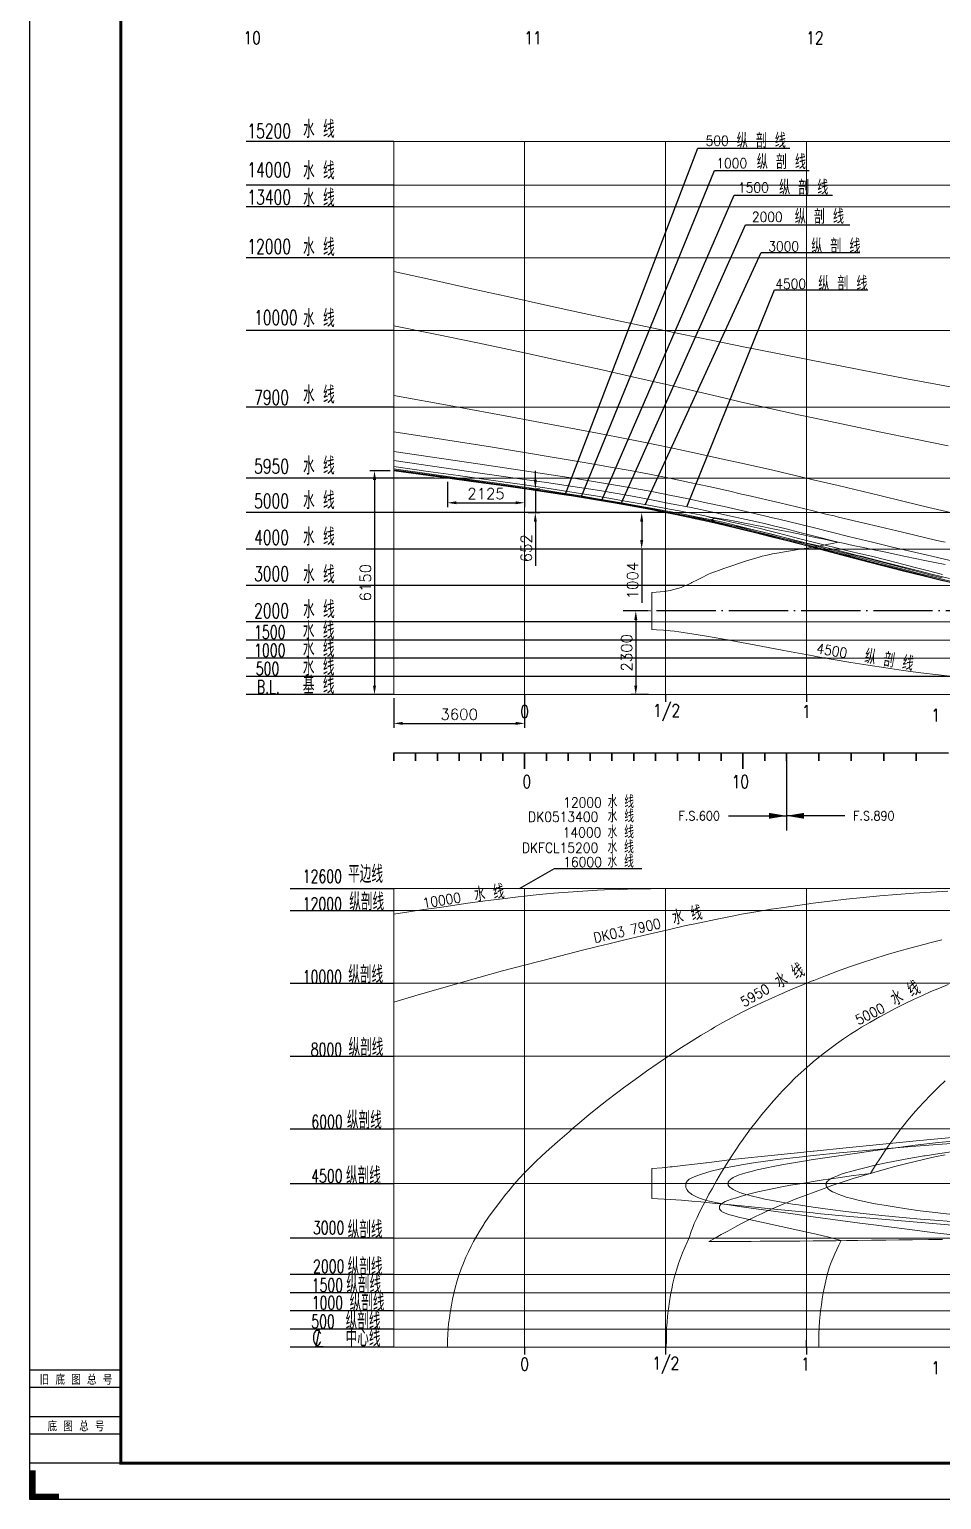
# Model space of a CAD drawing. Header units: millimetres. Extents: x 20870 to 139786, y -130946 to -46846.
# Drawn here: x 20870 to 45947, y -130946 to -90557 of the extents above; entities that cross this region are included whole.
import ezdxf
from ezdxf.enums import TextEntityAlignment as Align

# ---------------------------------------------------------------- set-up
doc = ezdxf.new("R2010")
doc.units = ezdxf.units.MM
doc.header["$LTSCALE"] = 81.4636
doc.linetypes.add('ACAD_ISO02W100', pattern=[15, 12, -3])
doc.linetypes.add('CENTER110', pattern=[12.2, 10, -1, 0.2, -1])
for name, color, linetype in [('000BASIC', 8, 'Continuous'), ('11', 7, 'Continuous'), ('11TEXTE', 7, 'Continuous'), ('13DIMENSION', 255, 'Continuous'), ('A7', 9, 'Continuous'), ('INI', 4, 'Continuous'), ('TEXTC', 120, 'Continuous'), ('TEXTE', 4, 'Continuous')]:
    doc.layers.add(name, color=color, linetype=linetype)
doc.styles.add('HZDX', font='romans', dxfattribs={"height": 6, "bigfont": 'HZDX'})
doc.styles.add('ROMANS', font='romans.shx', dxfattribs={"width": 0.8, "bigfont": 'hzdx.shx'})
doc.styles.add('ROMANT', font='romans.shx', dxfattribs={"width": 0.8, "height": 4, "bigfont": 'hzdx.shx'})
doc.styles.get("Standard").update_dxf_attribs({"font": 'romand.shx', "bigfont": 'hzdx.shx'})
doc.dimstyles.new('ISO-25', dxfattribs={"dimtxt": 300, "dimasz": 250, "dimexe": 125, "dimexo": 100, "dimgap": 100, "dimtad": 1, "dimdec": 0, "dimtxsty": 'Standard', "dimcen": 2.5, "dimadec": 0, "dimazin": 0, "dimtfac": 1, "dimtdec": 0, "dimtmove": 0, "dimatfit": 3, "dimfxl": 1, "dimarcsym": 0})

# ---------------------------------------------------------------- blocks, each defined once
blk = doc.blocks.new('*D2')
at = {"color": 0, "linetype": 'Continuous', "lineweight": -2, "ltscale": 81.4636, "transparency": 16777216}
for p, q in [((30785, -102682), (30232, -102682)), ((30357, -102932), (30357, -108582)), ((30785, -108832), (30232, -108832))]:
    blk.add_line(p, q, dxfattribs=at)
at = {"color": 0, "linetype": 'Continuous', "ltscale": 81.4636, "transparency": 16777216}
for points in [[(30316, -102932), (30399, -102932), (30357, -102682)], [(30316, -108582), (30399, -108582), (30357, -108832)]]:
    blk.add_solid(points, dxfattribs=at)
at = {"layer": 'DEFPOINTS', "color": 0, "linetype": 'Continuous', "ltscale": 81.4636, "transparency": 16777216}
for p in [(30885, -102682), (30357, -108832), (30885, -108832)]:
    blk.add_point(p, dxfattribs=at)
at = {"color": 0, "linetype": 'Continuous', "ltscale": 81.4636, "transparency": 16777216, "insert": (30107, -105757), "char_height": 300, "attachment_point": 5, "rotation": 90}
blk.add_mtext('6150', dxfattribs=at)
blk = doc.blocks.new('*D3')
at = {"color": 0, "linetype": 'Continuous', "lineweight": -2, "ltscale": 81.4636, "transparency": 16777216}
for p, q in [((32360, -102982), (32360, -103686)), ((34485, -102982), (34485, -103686)), ((32610, -103561), (34235, -103561))]:
    blk.add_line(p, q, dxfattribs=at)
at = {"color": 0, "linetype": 'Continuous', "ltscale": 81.4636, "transparency": 16777216}
for points in [[(32610, -103519), (32610, -103602), (32360, -103561)], [(34235, -103519), (34235, -103602), (34485, -103561)]]:
    blk.add_solid(points, dxfattribs=at)
at = {"layer": 'DEFPOINTS', "color": 0, "linetype": 'Continuous', "ltscale": 81.4636, "transparency": 16777216}
for p in [(32360, -102882), (34485, -102882), (34485, -103561)]:
    blk.add_point(p, dxfattribs=at)
at = {"color": 0, "linetype": 'Continuous', "ltscale": 81.4636, "transparency": 16777216, "insert": (33422, -103311), "char_height": 300, "attachment_point": 5}
blk.add_mtext('2125', dxfattribs=at)
blk = doc.blocks.new('*D4')
at = {"color": 0, "linetype": 'Continuous', "lineweight": -2, "ltscale": 81.4636, "transparency": 16777216}
for p, q in [((34779, -102930), (34779, -102680)), ((34585, -103180), (34904, -103180)), ((34779, -103180), (34779, -103832)), ((34585, -103832), (34904, -103832)), ((34779, -104082), (34779, -105289))]:
    blk.add_line(p, q, dxfattribs=at)
at = {"color": 0, "linetype": 'Continuous', "ltscale": 81.4636, "transparency": 16777216}
for points in [[(34737, -102930), (34820, -102930), (34779, -103180)], [(34737, -104082), (34820, -104082), (34779, -103832)]]:
    blk.add_solid(points, dxfattribs=at)
at = {"layer": 'DEFPOINTS', "color": 0, "linetype": 'Continuous', "ltscale": 81.4636, "transparency": 16777216}
for p in [(34485, -103180), (34485, -103832), (34779, -103832)]:
    blk.add_point(p, dxfattribs=at)
at = {"color": 0, "linetype": 'Continuous', "ltscale": 81.4636, "transparency": 16777216, "insert": (34529, -104811), "char_height": 300, "attachment_point": 5, "rotation": 90}
blk.add_mtext('652', dxfattribs=at)
blk = doc.blocks.new('*D5')
at = {"color": 0, "linetype": 'Continuous', "lineweight": -2, "ltscale": 81.4636, "transparency": 16777216}
for p, q in [((38260, -103829), (37577, -103829)), ((37702, -104079), (37702, -104582)), ((38260, -104832), (37577, -104832)), ((37702, -104832), (37702, -106311))]:
    blk.add_line(p, q, dxfattribs=at)
at = {"color": 0, "linetype": 'Continuous', "ltscale": 81.4636, "transparency": 16777216}
for points in [[(37660, -104079), (37744, -104079), (37702, -103829)], [(37660, -104582), (37744, -104582), (37702, -104832)]]:
    blk.add_solid(points, dxfattribs=at)
at = {"layer": 'DEFPOINTS', "color": 0, "linetype": 'Continuous', "ltscale": 81.4636, "transparency": 16777216}
for p in [(38360, -103829), (37702, -104832), (38360, -104832)]:
    blk.add_point(p, dxfattribs=at)
at = {"color": 0, "linetype": 'Continuous', "ltscale": 81.4636, "transparency": 16777216, "insert": (37452, -105697), "char_height": 300, "attachment_point": 5, "rotation": 90}
blk.add_mtext('1004', dxfattribs=at)
blk = doc.blocks.new('*D6')
at = {"color": 0, "linetype": 'Continuous', "lineweight": -2, "ltscale": 81.4636, "transparency": 16777216}
for p, q in [((37885, -106532), (37415, -106532)), ((37540, -106782), (37540, -108582)), ((37885, -108832), (37415, -108832))]:
    blk.add_line(p, q, dxfattribs=at)
at = {"color": 0, "linetype": 'Continuous', "ltscale": 81.4636, "transparency": 16777216}
for points in [[(37498, -106782), (37582, -106782), (37540, -106532)], [(37498, -108582), (37582, -108582), (37540, -108832)]]:
    blk.add_solid(points, dxfattribs=at)
at = {"layer": 'DEFPOINTS', "color": 0, "linetype": 'Continuous', "ltscale": 81.4636, "transparency": 16777216}
for p in [(37985, -106532), (37540, -108832), (37985, -108832)]:
    blk.add_point(p, dxfattribs=at)
at = {"color": 0, "linetype": 'Continuous', "ltscale": 81.4636, "transparency": 16777216, "insert": (37290, -107682), "char_height": 300, "attachment_point": 5, "rotation": 90}
blk.add_mtext('2300', dxfattribs=at)
blk = doc.blocks.new('*D7')
at = {"color": 0, "linetype": 'Continuous', "lineweight": -2, "ltscale": 81.4636, "transparency": 16777216}
for p, q in [((30885, -108932), (30885, -109747)), ((34485, -108932), (34485, -109747)), ((31135, -109622), (34235, -109622))]:
    blk.add_line(p, q, dxfattribs=at)
at = {"color": 0, "linetype": 'Continuous', "ltscale": 81.4636, "transparency": 16777216}
for points in [[(31135, -109581), (31135, -109664), (30885, -109622)], [(34235, -109581), (34235, -109664), (34485, -109622)]]:
    blk.add_solid(points, dxfattribs=at)
at = {"layer": 'DEFPOINTS', "color": 0, "linetype": 'Continuous', "ltscale": 81.4636, "transparency": 16777216}
for p in [(30885, -108832), (34485, -108832), (34485, -109622)]:
    blk.add_point(p, dxfattribs=at)
at = {"color": 0, "linetype": 'Continuous', "ltscale": 81.4636, "transparency": 16777216, "insert": (32685, -109372), "char_height": 300, "attachment_point": 5}
blk.add_mtext('3600', dxfattribs=at)

msp = doc.modelspace()

# ---------------------------------------------------------------- linework, layer by layer
at = {"linetype": 'CENTER110', "ltscale": 2}
msp.add_line((61602.45, -106532.34), (37195.44, -106532.34), dxfattribs=at)
for p, q in [((23385.94, -127866.22), (20885.94, -127866.22)), ((23385.94, -129146.22), (20885.94, -129146.22)), ((23385.94, -129946.22), (20885.94, -129946.22))]:
    msp.add_line(p, q)
at = {"linetype": 'Continuous', "ltscale": 81.4636}
for points in [[(35598.75, -103343.8), (39246.53, -93823.77), (41778.98, -93823.77)], [(36034.64, -103404.77), (39699.47, -94433.32), (42304.62, -94433.32)], [(36602.4, -103487.9), (40242.26, -95111.49), (42946.23, -95111.49)], [(37147.7, -103562.52), (40552.74, -95924.25), (43426.92, -95924.25)], [(37801.76, -103614.7), (40984.43, -96687.64), (43694.42, -96687.64)], [(38942.47, -103672.35), (41354.36, -97711.41), (43914.94, -97711.41)], [(34344.2, -114162.51), (35308.05, -113604.74), (37704.69, -113604.74)]]:
    msp.add_lwpolyline(points, dxfattribs=at)
for points, const_width in [([(23385.94, -127386.22), (20885.94, -127386.22)], 32), ([(23385.94, -128666.22), (20885.94, -128666.22)], 32), ([(20965.94, -130146.22), (20965.94, -130866.22), (21685.94, -130866.22)], 160)]:
    msp.add_lwpolyline(points, dxfattribs=dict(const_width=const_width))
at = {"layer": '000BASIC'}
msp.add_lwpolyline([(139785.94, -46846.22), (139785.94, -130946.22), (20885.94, -130946.22), (20885.94, -46846.22), (139785.94, -46846.22)], dxfattribs=at)
at = {"layer": '000BASIC', "const_width": 80}
msp.add_lwpolyline([(138785.94, -47846.22), (138785.94, -129946.22), (23385.94, -129946.22), (23385.94, -47846.22)], close=True, dxfattribs=at)
at = {"layer": '11', "color": 3, "linetype": 'Continuous', "lineweight": 20}
for p, q in [((30884.78, -93632.34), (111984.78, -93632.34)), ((30884.78, -108832.34), (30884.78, -93632.34)), ((30884.78, -108832.34), (30884.78, -93632.34)), ((34484.78, -108832.34), (34484.78, -93632.34)), ((38359.78, -108832.75), (38359.78, -93632.34)), ((42234.78, -108832.75), (42234.78, -93632.34)), ((30884.78, -94832.34), (111984.78, -94832.34)), ((30884.78, -95432.34), (111984.78, -95432.34)), ((30884.78, -96832.34), (111984.78, -96832.34)), ((30884.78, -98832.34), (111984.78, -98832.34)), ((30884.78, -100932.34), (111984.78, -100932.34)), ((31995.75, -102882.34), (111984.78, -102882.34)), ((38379.83, -103832.34), (111984.78, -103832.34)), ((42570.99, -104832.34), (111984.78, -104832.34)), ((38887.67, -105832.34), (111984.78, -105832.34)), ((37984.78, -106832.34), (111984.78, -106832.34)), ((40075.6, -107332.34), (111984.78, -107332.34)), ((42771.68, -107832.34), (111984.78, -107832.34)), ((30884.78, -108832.34), (111984.78, -108832.34)), ((34484.78, -126762.51), (34484.78, -114162.51)), ((38359.78, -126762.51), (38359.78, -114162.51)), ((42234.78, -126762.51), (42234.78, -114162.51)), ((30884.78, -114762.51), (111984.78, -114762.51)), ((30884.78, -116762.51), (111984.78, -116762.51)), ((30884.78, -118762.51), (111984.78, -118762.51)), ((30884.78, -120762.51), (111984.78, -120762.51)), ((30884.78, -122262.51), (111984.78, -122262.51)), ((30884.78, -123762.51), (111984.78, -123762.51)), ((30884.78, -124762.51), (111984.78, -124762.51)), ((30884.78, -125262.51), (111984.78, -125262.51)), ((30884.78, -125762.51), (111984.78, -125762.51)), ((30884.78, -126262.51), (111984.78, -126262.51)), ((30884.78, -126762.51), (111984.78, -126762.51))]:
    msp.add_line(p, q, dxfattribs=at)
at = {"layer": '11', "color": 1, "linetype": 'Continuous', "lineweight": 20}
for points in [[(30884.78, -93632.34), (30884.78, -102671.54), (31814.62, -102796.47), (32692.16, -102916.42), (33566.02, -103038.63), (34484.78, -103170.34), (35009.85, -103247.11), (35494.99, -103319.98), (35975.03, -103395.03), (36484.78, -103478.34), (36986.37, -103563.96), (37472.92, -103650.88), (37961.15, -103741.78), (38467.78, -103839.34), (38761.9, -103897.25), (39034.64, -103952.34), (39325.19, -104013.41), (39616.8, -104077.88), (39923.88, -104149.34), (40182.79, -104212.13), (40447.78, -104277.82), (40853.22, -104377.71), (41198.97, -104462.9), (41535.17, -104547.43), (41911.98, -104645.34), (42166.93, -104713.26), (42418.78, -104780.02), (42755.55, -104866.59), (43059.74, -104942.48), (43419.68, -105032.34), (43941.14, -105165.74), (44408.3, -105288.22), (44958.78, -105432.34), (45418.68, -105550.4), (45876.88, -105665.13), (46338.78, -105777.98)], [(30884.78, -93632.34), (30884.78, -102655.25), (32082.04, -102819.28), (33164.43, -102968.71), (34324.07, -103132.95), (34484.78, -103156.1), (35120.17, -103249.81), (35725.14, -103343.62), (36344.28, -103444.45), (36484.78, -103467.93), (36559.54, -103480.51), (37196.7, -103590.37), (37825.13, -103703.66), (38467.78, -103824.58), (39123.73, -103952.34), (39162.93, -103960.15), (39454.45, -104019.72), (39734.52, -104080.65), (40028.13, -104149.34), (40146.86, -104178.36), (40447.78, -104254.01), (40973.56, -104385.06), (41421.04, -104496.26), (41902.16, -104618.96), (42003.46, -104645.34), (42181.05, -104693.08), (42418.78, -104759.2), (42666.78, -104825.54), (42892.87, -104881.73), (43127.35, -104937.21), (43400.52, -105001.47), (43529.84, -105032.34), (43893.45, -105122.13), (44216.98, -105206.17), (44543.68, -105293.65), (44916.88, -105393.7), (45062.58, -105432.34), (45293.68, -105492.89), (45813.28, -105625.33), (46338.78, -105754.78)], [(30884.78, -93632.34), (30884.78, -102631.23), (31858.92, -102767.79), (32693.79, -102883.64), (33524.15, -102999.32), (34484.78, -103135.34), (34989.13, -103209.16), (35482.98, -103284.88), (35977.72, -103364.09), (36484.78, -103448.34), (37147.69, -103562.52), (37804.8, -103680.18), (38467.78, -103803.24), (38855.25, -103877.08), (39242.18, -103952.34), (39489.04, -104001.34), (39712.01, -104047.36), (39929.39, -104095.13), (40159.48, -104149.34), (40301.84, -104184.6), (40447.78, -104221.54), (41042.19, -104370.83), (41553, -104498.77), (42129.08, -104645.34), (42222.91, -104670.69), (42311.21, -104696.53), (42418.78, -104728.42), (42617.58, -104784.36), (42803.29, -104832.27), (42988.87, -104876.58), (43187.31, -104921.74), (43411.55, -104972.18), (43674.58, -105032.34), (43987.82, -105107.17), (44271.7, -105179.1), (44552.98, -105253.61), (44858.38, -105336.19), (45214.68, -105432.34), (45589.68, -105531.4), (45960.68, -105626.45)], [(30884.78, -93632.34), (30884.78, -102561.3), (31829.01, -102699.04), (32655.12, -102815.86), (33494.8, -102933.01), (34479.72, -103071.73), (34484.78, -103072.45), (35040.47, -103152.49), (35557.03, -103229.88), (36071.92, -103311.28), (36484.78, -103379.84), (36748.55, -103425.02), (37303.58, -103523.33), (37842.42, -103622.16), (38467.78, -103737.58), (38731.95, -103785.13), (38957.85, -103825.18), (39160.51, -103862.29), (39355.09, -103901.09), (39556.94, -103946.24), (39582.53, -103952.34), (39719.63, -103977.5), (39673.74, -103998.97), (39655.68, -104008.82), (39642.7, -104016.97), (39638.92, -104019.61), (39631.55, -104025.29), (39625.17, -104031.08), (39621.05, -104035.57), (39618.65, -104038.65), (39684.6, -104062.33), (39800.27, -104103.07), (39890.36, -104131.42), (39955.89, -104149.34), (40029.63, -104161.68), (40217.24, -104191.26), (40447.78, -104228.36), (40736.94, -104292.54), (41016.17, -104359.4), (41319.87, -104436.99), (41729.5, -104546.34), (42093.89, -104645.34), (42418.78, -104709.89), (43040.7, -104858), (43397.43, -104945.99), (43635.45, -105006.89), (43736.1, -105032.34), (44408.61, -105202.4), (45322.78, -105432.34), (45669.28, -105518.77), (46166.08, -105639.77)], [(30884.78, -93632.34), (30884.78, -102399.58), (33262.77, -102744.39), (34484.78, -102920.79), (35087.96, -103007.15), (35627.01, -103085.67), (36173.91, -103169.14), (36484.78, -103218.67), (36542.29, -103228.01), (37029.88, -103309.81), (37496.97, -103392.82), (37968.12, -103480.86), (38467.78, -103577.76), (39058.87, -103695.55), (39660.49, -103820.09), (40277.13, -103952.34), (40447.78, -103989.76), (40830.08, -104074.47), (41154.41, -104149.34), (41329.65, -104192.2), (41669.95, -104278.44), (42008.61, -104366.24), (42418.78, -104470.83), (43103.15, -104645.34), (43106.98, -104646.33), (42985.45, -104672.62), (42745.92, -104718.94), (42418.78, -104778.1), (42232.57, -104809.47), (42045.04, -104839.78), (41857.04, -104869.79), (41669.68, -104900.42), (41485.61, -104932.42), (41301.2, -104967.64), (41116.54, -105007.38), (41011.91, -105032.34), (40935.6, -105052.11), (40772.76, -105097.32), (40611.56, -105146.26), (40447.78, -105200.24), (40153.98, -105300.25), (39962.91, -105367.19), (39814.07, -105422.72), (39789.52, -105432.34), (39742.72, -105446.71), (39648.36, -105477.7), (39588.32, -105501.07), (39537.52, -105525.01), (39484.78, -105553.18), (39387.3, -105600.52), (39235.09, -105677.78), (39084.78, -105753.98), (39074.04, -105759.19), (38978.68, -105804.5), (38882.72, -105846.99), (38785.54, -105885.46), (38686.83, -105919.16), (38586.54, -105947.74), (38484.78, -105971.14), (38428.6, -105982.04), (38318.71, -105999.45), (38208.04, -106012.02), (38096.65, -106019.72), (37984.78, -106022.34), (37984.78, -107042.34), (38112.58, -107048.37), (38299.66, -107059.47), (38435.16, -107070.3), (38484.78, -107075.54), (38607.44, -107090.86), (38846.32, -107124.77), (39084.78, -107162.24), (39484.78, -107228.53), (39903.13, -107301.54), (40447.78, -107400.87), (40796.58, -107465.77), (41605.62, -107617.94), (42418.78, -107768.82), (42485.01, -107780.84), (42965.76, -107866.22), (43447.1, -107948.06), (43928.9, -108025.97), (44411.02, -108099.55), (44893.28, -108168.42), (45375.38, -108232.25), (45857.28, -108290.78), (46338.78, -108343.87)], [(30884.78, -93632.34), (30884.78, -102152.94), (33199.5, -102493.17), (34484.78, -102683.85), (35213.18, -102792.88), (35883.51, -102896.03), (36484.78, -102992.16), (36543.44, -103001.72), (37037.55, -103084.02), (37511.56, -103166.79), (37982.59, -103253.59), (38467.78, -103347.96), (38989.47, -103454.44), (39475.42, -103558.28), (39970.87, -103668.05), (40447.78, -103775.69), (41193.77, -103946.31), (41219.65, -103952.34), (41469.4, -104011.06), (42039.28, -104149.34), (42418.78, -104244.24), (43428.29, -104494.7), (44047.39, -104645.34), (44598.08, -104777.5), (45675.78, -105032.34), (46338.78, -105187.71)], [(30884.78, -93632.34), (30884.78, -101610.54), (32250.48, -101823.53), (33544.55, -102028.69), (34484.78, -102180.49), (35293.85, -102313.32), (36070.46, -102444.58), (36484.78, -102516.46), (36844.1, -102579.88), (37385.64, -102678.25), (37917.33, -102779.12), (38467.78, -102888.46), (39017.71, -103002.47), (39546.99, -103116.95), (40084.16, -103237.5), (40447.78, -103321.01), (40624.72, -103362.07), (41498.59, -103567.29), (42418.78, -103786.82), (42805.42, -103879.12), (42989.81, -103922.94), (43113.91, -103952.34), (43938.04, -104149.34), (44868.98, -104371.53), (45815.38, -104593.34), (46040.38, -104645.34)], [(30884.78, -93632.34), (30884.78, -100611.33), (32513.99, -100907.25), (34098.37, -101198.86), (34484.78, -101270.65), (35606.37, -101481.05), (36484.78, -101648.94), (37052.5, -101759.12), (37748.4, -101897.24), (38467.78, -102044.72), (39191.19, -102197.87), (39888.37, -102350.01), (40447.78, -102474.58), (41310.43, -102669.46), (42154.54, -102864.52), (42418.78, -102926.54), (43107.14, -103089.45), (44252.26, -103364.42), (44919.88, -103526.37), (45592.08, -103686.71), (46186.88, -103824.91)], [(30884.78, -93632.34), (30884.78, -98696.34), (32074.28, -98940.24), (33189.81, -99171.79), (34354.06, -99418.09), (34484.78, -99446.05), (35596.34, -99686.48), (36484.78, -99882.27), (36495.85, -99884.73), (37483.37, -100106.36), (38467.78, -100332.08), (39253.31, -100515.58), (39957.13, -100680.65), (40447.78, -100794.07), (41232.73, -100970.69), (42014.93, -101141.96), (42418.78, -101229.1), (43370.8, -101432.39), (44276.7, -101621.21), (45181.28, -101805.36), (46129.58, -101994.66)], [(30884.78, -93632.34), (30884.78, -102679.58), (31172.92, -102718.5), (32295.2, -102870.69), (33345.49, -103015.86), (34484.78, -103178.07), (34720.28, -103212.21), (35313.34, -103299.82), (35885.19, -103387.93), (36484.78, -103485.14), (36928.64, -103560.32), (37442.56, -103651.61), (37951.36, -103746.9), (38467.78, -103848.62), (38492.58, -103853.62), (38968.04, -103952.34), (39395.47, -104045.06), (39854.35, -104149.34), (39950.35, -104171.76), (40447.78, -104290.4), (40655.07, -104341.03), (41242.99, -104487.17), (41859.37, -104645.34), (42418.78, -104790.92), (43349.97, -105032.34), (43841.2, -105159.38), (44902.48, -105432.34), (45596.38, -105607.78), (46338.78, -105790.13)], [(30884.78, -93632.34), (30884.78, -94125.34), (30884.78, -95076.14), (30884.78, -96026.94), (30884.78, -96977.64), (30884.78, -97928.44), (30884.78, -98879.23), (30884.78, -99830.01), (30884.78, -100780.79), (30884.78, -101731.56), (30884.78, -102682.34), (30884.78, -102682.34), (31626.68, -102782.48), (32359.78, -102882.34), (33082.86, -102981.99), (33776.13, -103079.13), (34484.78, -103180.34), (35018.47, -103257.93), (35507.72, -103330.75), (35962.51, -103400.67), (36391.65, -103469.29), (36802.74, -103538), (37202.34, -103607.92), (37595.96, -103679.99), (37988.2, -103754.95), (38382.78, -103833.34), (38778.35, -103914.75), (39170.62, -103998.42), (39563.35, -104085.34), (39961.34, -104176.67), (40370.52, -104273.83), (40798.05, -104378.44), (41252.42, -104492.4), (41743.52, -104617.88), (42282.78, -104757.34), (43032.54, -104952.45), (43691.6, -105124.18), (44292.21, -105279.93), (44863.48, -105426.35), (45431.48, -105569.44), (46019.38, -105714.53)], [(30884.78, -97206.34), (31976.75, -97449.24), (33029.29, -97682.14), (34047.07, -97905.94), (35034.53, -98121.54), (35995.95, -98329.64), (36935.38, -98531.04), (37856.74, -98726.44), (38763.74, -98916.66), (39659.92, -99102.29), (40548.65, -99284), (41433.13, -99462.4), (42316.4, -99638.08), (43201.33, -99811.61), (44090.65, -99983.51), (44986.88, -100154.28), (45892.58, -100324.41), (46809.78, -100494.34)], [(30884.78, -126762.51), (30884.78, -126562.51), (30884.78, -125762.51), (30884.78, -124762.51), (30884.78, -123859.51), (30884.78, -123365.01), (30884.78, -122559.51), (30884.78, -120763.51), (30884.78, -119726.51), (30884.78, -118698.51), (30884.78, -117971.51), (30884.78, -116682.51), (30884.78, -115674.51), (30884.78, -114666.51), (30884.78, -114162.51), (34484.78, -114162.51), (36484.78, -114162.51), (38467.77, -114162.51), (46338.68, -114162.51)], [(30884.78, -126762.51), (30884.78, -126562.51), (30884.78, -125762.51), (30884.78, -124762.51), (30884.78, -123859.51), (30884.78, -123365.01), (30884.78, -122559.51), (30884.78, -120763.51), (30884.78, -119726.51), (30884.78, -118698.51), (30884.78, -117971.51), (30884.78, -116682.51), (30884.78, -115674.51), (30884.78, -114666.51), (30884.78, -114162.51), (34484.78, -114162.51), (36484.78, -114162.51), (38467.77, -114162.51), (46338.68, -114162.51)], [(30884.78, -126762.51), (30884.78, -126562.51), (30884.78, -125762.51), (30884.78, -124762.51), (30884.78, -123859.51), (30884.78, -123365.01), (30884.78, -122559.51), (30884.78, -120763.51), (30884.78, -119726.51), (30884.78, -118698.51), (30884.78, -117971.51), (30884.78, -116682.51), (30884.78, -115674.51), (30884.78, -114666.51), (30884.78, -114162.51), (34484.78, -114162.51), (36484.78, -114162.51), (38467.77, -114162.51), (46338.68, -114162.51)], [(30884.78, -126762.51), (30884.78, -126562.51), (30884.78, -125762.51), (30884.78, -124762.51), (30884.78, -123859.51), (30884.78, -123365.01), (30884.78, -122559.51), (30884.78, -120763.51), (30884.78, -119726.51), (30884.78, -118698.51), (30884.78, -117971.51), (30884.78, -116682.51), (30884.78, -115674.51), (30884.78, -114666.51), (30884.78, -114162.51), (34484.78, -114162.51), (36484.78, -114162.51), (38467.77, -114162.51), (46338.68, -114162.51)], [(30884.78, -126762.51), (30884.78, -126562.51), (30884.78, -125762.51), (30884.78, -124762.51), (30884.78, -123859.51), (30884.78, -123365.01), (30884.78, -122559.51), (30884.78, -120763.51), (30884.78, -119726.51), (30884.78, -118698.51), (30884.78, -117971.51), (30884.78, -116682.51), (30884.78, -115674.51), (30884.78, -114666.51), (30884.78, -114162.51), (34484.78, -114162.51), (36484.78, -114162.51), (38467.77, -114162.51), (46338.78, -114162.51)], [(30884.78, -126762.51), (30884.78, -126562.51), (30884.78, -125762.51), (30884.78, -124762.51), (30884.78, -123859.51), (30884.78, -123365.01), (30884.78, -122559.51), (30884.78, -120763.51), (30884.78, -119726.51), (30884.78, -118698.51), (30884.78, -117971.51), (30884.78, -116682.51), (30884.78, -115674.51), (30884.78, -114862.21), (31717.1, -114737.71), (32204.92, -114666.51), (32862.6, -114573.01), (33403.58, -114499.71), (33876.02, -114439.41), (34305.34, -114388.41), (34484.78, -114368.41), (34882.66, -114326.91), (35282.65, -114289.51), (35684.31, -114256.81), (36087.03, -114229.01), (36484.78, -114206.61), (36683.49, -114197.21), (37103.93, -114181.41), (37522.63, -114170.61), (37940.99, -114164.51), (38360.34, -114162.51), (38467.77, -114162.51), (46338.78, -114162.51)], [(30884.78, -126762.51), (30884.78, -126562.51), (30884.78, -125762.51), (30884.78, -124762.51), (30884.78, -123859.51), (30884.78, -123365.01), (30884.78, -122559.51), (30884.78, -120763.51), (30884.78, -119726.51), (30884.78, -118698.51), (30884.78, -117971.51), (30884.78, -117281.08), (31557.41, -117079.54), (32232.16, -116882.37), (32903.67, -116691.31), (32934.93, -116682.51), (33225.82, -116601.41), (33876.75, -116423.41), (34484.78, -116261.71), (35265.19, -116059.21), (36072.77, -115854.81), (36484.78, -115752.61), (36803.09, -115674.51), (37239.07, -115568.51), (37858.83, -115420.81), (38467.78, -115280.41), (38881.89, -115188.01), (39299.97, -115096.91), (39733.55, -115005.91), (40193.56, -114914.91), (40447.78, -114867.61), (40836.49, -114799.61), (41261.08, -114730.31), (41675.95, -114666.51), (42117.96, -114602.51), (42418.78, -114561.41), (42871.49, -114504.31), (43327.74, -114451.91), (43787.43, -114404.31), (44250.18, -114361.41), (44715.38, -114323.21), (45182.48, -114289.41), (45650.68, -114260.01), (46119.38, -114234.71)], [(32362.15, -126762.51), (32365.03, -126562.51), (32371.09, -126402.73), (32381.27, -126252.34), (32395.72, -126106.06), (32414.55, -125958.68), (32437.78, -125805.19), (32444.74, -125762.51), (32471.66, -125602.5), (32501.96, -125442.86), (32536.22, -125283.77), (32574.98, -125125.44), (32618.66, -124968.13), (32667.6, -124812.09), (32684.4, -124762.51), (32741.26, -124604.08), (32802.21, -124446.7), (32867.67, -124290.59), (32937.96, -124135.97), (33013.23, -123983.05), (33078.41, -123859.51), (33166.23, -123700.94), (33259.43, -123542.51), (33358.62, -123384.38), (33371.19, -123365.01), (33490.74, -123189.45), (33615.21, -123016.63), (33743.66, -122845.78), (33875.47, -122676.26), (33968.48, -122559.51), (34045.39, -122465.57), (34191.66, -122292.52), (34337.06, -122127.93), (34484.78, -121968.17), (34636.29, -121812.08), (34795.69, -121655.07), (34967.81, -121492.47), (35161.18, -121316.44), (35387.08, -121116.78), (35704.59, -120841.44), (35794.91, -120763.51), (36000.04, -120587.88), (36250.73, -120377.53), (36484.78, -120186.9), (36739.4, -119986.17), (37009.56, -119779.62), (37080.19, -119726.51), (37206.39, -119632.44), (37519.98, -119402.78), (37835.83, -119176.8), (38152.09, -118956.25), (38467.78, -118742.32), (38533.58, -118698.51), (38796.69, -118526.13), (39062.74, -118356.74), (39332.77, -118190.35), (39607.71, -118027.04), (39703.66, -117971.51), (39933.66, -117841.56), (40190.31, -117701.86), (40447.78, -117567.28), (40719.36, -117431.1), (40996.46, -117298.04), (41279.17, -117167.77), (41566.99, -117040.21), (41858.86, -116915.47), (42153.47, -116793.77), (42418.78, -116687.41), (42431.12, -116682.51), (42755.61, -116556.31), (43083.22, -116433.21), (43414.08, -116313.61), (43748.21, -116198.11), (44085.48, -116087.11), (44425.57, -115980.91), (44767.98, -115879.81), (45111.98, -115784.01), (45456.98, -115693.21), (45530.68, -115674.51), (45582.28, -115661.51), (45955.68, -115570.01)], [(38377.82, -126762.51), (38379.88, -126562.51), (38381.83, -126394.61), (38388.27, -126233.58), (38399.23, -126073.99), (38414.79, -125910.45), (38431.89, -125762.51), (38439.15, -125705.4), (38467.78, -125501.63), (38497.57, -125320.51), (38529.04, -125153.04), (38561.82, -124999.55), (38596.39, -124856.36), (38621.4, -124762.51), (38664.33, -124612.31), (38712.85, -124463.51), (38766.71, -124316.05), (38825.28, -124169.67), (38887.54, -124023.95), (38952.21, -123878.33), (38960.67, -123859.51), (39012.26, -123723.45), (39062.62, -123585.02), (39115.67, -123443.82), (39147.39, -123365.01), (39223.22, -123195.69), (39304.78, -123027.47), (39391.07, -122859.54), (39480.79, -122691.05), (39551.84, -122559.51), (39637.34, -122404.82), (39769.46, -122174.83), (39900.74, -121953.51), (40036.76, -121729.46), (40165.19, -121525.36), (40289.21, -121335.66), (40411.39, -121156.05), (40447.78, -121103.94), (40558.97, -120948.8), (40696.64, -120763.51), (40850.06, -120564.6), (41005.93, -120369.8), (41165.31, -120178.1), (41328.95, -119989.1), (41497.31, -119802.63), (41568.08, -119726.51), (41613.87, -119677.92), (41764.25, -119522.34), (41916.15, -119372.11), (42088.15, -119211.19), (42250.45, -119064.64), (42400.47, -118934.33), (42418.78, -118918.8), (42563.71, -118798.88), (42690.93, -118698.51), (42873.99, -118559.78), (43059.64, -118423.99), (43248.94, -118291.3), (43442.23, -118162.23), (43639.37, -118037.07), (43746.64, -117971.51), (43975.5, -117837.01), (44243.53, -117685.03), (44252.26, -117680.15), (44469.73, -117561.09), (44686.28, -117447.14), (44927.78, -117325.52), (45172.38, -117207.9), (45422.78, -117093.18), (45653.98, -116991.98), (45889.18, -116893.52), (46128.68, -116797.68)], [(42571.36, -126762.51), (42571.05, -126562.51), (42573.11, -126387.94), (42580.22, -126214.09), (42592.22, -126040.09), (42608.97, -125864.85), (42620.76, -125762.51), (42642.22, -125595.73), (42666.18, -125429.18), (42693.24, -125262.95), (42724.23, -125097.14), (42760.15, -124931.94), (42802.15, -124767.64), (42803.57, -124762.51), (42818.32, -124708.96), (42858.67, -124577.95), (42904.26, -124449.11), (42954.47, -124322.48), (43008.42, -124197.87), (43065.05, -124074.95), (43123.29, -123953.25), (43182.16, -123832.3), (43078.92, -123802.53), (42885.44, -123749.5), (42649.88, -123689.74), (42418.78, -123635.74), (42075, -123559.36), (41532.83, -123442.08), (40992.32, -123325.41), (40447.78, -123204.27), (40399.83, -123193.16), (40236.68, -123153.07), (40121.81, -123121.08), (40038.65, -123093.94), (39979.8, -123070.84), (39943.07, -123053.42), (39918.15, -123039.35), (39900.24, -123027.44), (39886.79, -123016.98), (39876.37, -123007.54), (39868.09, -122998.81), (39861.4, -122990.56), (39855.91, -122982.6), (39851.37, -122974.78), (39847.62, -122966.94), (39844.56, -122958.94), (39842.11, -122950.61), (39840.27, -122941.72), (39839.09, -122932), (39838.67, -122921.03), (39839.05, -122910.58), (39840.18, -122901.23), (39841.95, -122892.58), (39844.33, -122884.39), (39847.35, -122876.46), (39851.08, -122868.6), (39855.65, -122860.67), (39861.24, -122852.49), (39868.17, -122843.9), (39876.85, -122834.66), (39887.99, -122824.47), (39902.69, -122812.92), (39922.85, -122799.34), (39951.98, -122782.62), (39997.33, -122760.64), (40068.35, -122731.62), (40167.71, -122696.66), (40310.58, -122651.88), (40447.78, -122611.77), (40677.19, -122548.18), (40897.32, -122492.38), (41113.64, -122442.64), (41331.59, -122397.21), (41556.64, -122354.35), (41794.25, -122312.32), (42049.87, -122269.37), (42329, -122223.76), (42418.78, -122209.19), (42692.56, -122165.13), (43104.51, -122102.71), (43526.69, -122043.77), (43990.33, -121983.64), (44130.64, -121759.55), (44263.55, -121552.97), (44392.98, -121358.81), (44522.78, -121171.95), (44656.98, -120987.31), (44799.48, -120799.79), (44827.68, -120763.51), (44881.18, -120695.8), (45022.98, -120520.98), (45166.28, -120351.66), (45314.38, -120184.24), (45470.48, -120015.11), (45640.68, -119838.63), (45751.68, -119726.51), (45873.48, -119605.7), (46041.38, -119444.77)], [(46338.78, -123413.26), (45386.68, -123337.2), (44414.08, -123255.2), (43424.17, -123167.06), (42523, -123082.49), (42418.78, -123072.39), (41536.02, -122984.78), (40447.78, -122877.26), (39968.32, -122831.04), (39737.92, -122808.86), (39734.07, -122808.49), (39484.78, -122783.9), (39327.21, -122767.97), (39084.78, -122745.96), (38798.79, -122724.32), (38484.78, -122704.45), (37984.78, -122674.87), (37984.78, -122262.51), (37984.78, -121850.14), (38262.19, -121827.83), (38484.78, -121806.89), (38536.48, -121801.65), (38904.98, -121761.65), (39084.78, -121741.23), (39467.45, -121694.9), (39484.78, -121692.72), (39554.43, -121683.91), (40040.3, -121623.39), (40447.78, -121577.19), (41165.58, -121502.34), (41983.44, -121418.6), (42418.78, -121373.22), (42435.63, -121371.47), (43318.81, -121279.88), (44329.46, -121178.15), (45243.38, -121090.44), (46338.78, -120989.8)], [(46338.78, -123685.54), (45764.28, -123617.27), (45137.78, -123538.3), (44362.16, -123436.32), (44157.83, -123409.06), (43702.15, -123348.04), (42418.78, -123174.36), (41788.84, -123087.79), (40447.78, -122902.73), (40271.98, -122877.75), (40096.42, -122850.72), (39920.78, -122820.75), (39744.7, -122786.7), (39567.77, -122747.37), (39484.78, -122726.89), (39400.01, -122701.87), (39319.86, -122674.05), (39244.23, -122643.62), (39176.74, -122612.43), (39120.27, -122582.42), (39084.78, -122560.92), (39058.96, -122544.2), (39028.06, -122521.51), (39001.97, -122499.18), (38981.27, -122478.49), (38964.64, -122459.05), (38951.19, -122440.59), (38940.3, -122422.88), (38931.55, -122405.75), (38924.6, -122389.03), (38919.25, -122372.57), (38915.35, -122356.21), (38912.79, -122339.82), (38911.56, -122323.22), (38911.11, -122304.75), (38912.08, -122288.75), (38914.15, -122274.41), (38917.19, -122261.2), (38921.15, -122248.74), (38926.07, -122236.75), (38932.04, -122224.98), (38939.24, -122213.22), (38947.94, -122201.26), (38958.55, -122188.84), (38971.69, -122175.7), (38988.32, -122161.46), (39010.03, -122145.59), (39039.56, -122127.27), (39077.83, -122107.17), (39084.78, -122103.84), (39143.14, -122077.44), (39217.43, -122048.2), (39316.14, -122013.62), (39461.2, -121967.97), (39484.78, -121961.01), (39649.39, -121917.04), (39843.66, -121869.96), (39998.59, -121835.09), (40211.8, -121790.98), (40447.78, -121747.2), (40772.22, -121695.11), (41101.53, -121648.27), (41435.75, -121605.27), (41774.68, -121565.17), (42117.57, -121527.29), (42418.78, -121495.68), (43136.44, -121424.03), (43871.82, -121355.9), (44566.78, -121294.61), (45464.58, -121222.51), (46338.78, -121152.7)], [(46338.78, -123319.58), (45631.88, -123261.1), (45468.78, -123247), (44873.28, -123193.14), (44302.82, -123137.27), (43791.17, -123082.73), (43317.42, -123027.79), (42885.31, -122973.58), (42418.78, -122910.64), (42010.7, -122850.96), (41848.21, -122825.7), (41549.97, -122776.57), (41300.43, -122731.68), (41087.73, -122689.6), (40904.27, -122649.44), (40744.99, -122610.68), (40606.45, -122573.05), (40568.83, -122562.05), (40455.59, -122526.32), (40447.78, -122523.69), (40350.03, -122488.28), (40273.61, -122456.03), (40215.43, -122426.98), (40176.87, -122404.16), (40150.05, -122385.54), (40130.72, -122369.9), (40116.4, -122356.43), (40105.56, -122344.6), (40097.24, -122334), (40090.79, -122324.36), (40085.77, -122315.44), (40081.88, -122307.08), (40078.91, -122299.12), (40076.71, -122291.45), (40075.19, -122283.97), (40074.3, -122276.56), (40073.99, -122269.13), (40074.27, -122260.6), (40075.23, -122252.16), (40076.88, -122243.69), (40079.27, -122235.1), (40082.5, -122226.26), (40086.71, -122217.05), (40092.1, -122207.33), (40098.97, -122196.93), (40107.74, -122185.63), (40119.03, -122173.18), (40133.76, -122159.2), (40153.37, -122143.2), (40180.16, -122124.45), (40218.09, -122101.85), (40274.49, -122073.51), (40349.51, -122041.7), (40385.48, -122028.02), (40447.78, -122005.96), (40567.17, -121968.14), (40708.83, -121928.86), (40880.91, -121886.67), (41094.94, -121839.66), (41366.16, -121785.49), (41653.29, -121732.35), (41653.76, -121732.27), (42036.51, -121666.09), (42418.78, -121604.54), (42924.81, -121528.04), (43563.03, -121435.76), (44118.71, -121357.62), (44690.48, -121280.54), (45219.08, -121213.71), (45775.18, -121148.47), (46338.78, -121086.98)], [(46338.78, -123121.11), (45912.28, -123075.24), (45767.58, -123058.67), (45359.48, -123008.67), (44982.88, -122957.8), (44641.28, -122906.85), (44366.19, -122861.72), (44120.02, -122817.41), (43899.47, -122773.78), (43700.08, -122730.35), (43653.38, -122719.48), (43476.08, -122675.2), (43326.96, -122633.26), (43202.82, -122593.68), (43100.55, -122556.39), (43017.24, -122521.34), (42950.21, -122488.4), (42900.68, -122459.74), (42866.23, -122436.33), (42841.42, -122416.67), (42823.06, -122399.77), (42809.17, -122384.92), (42798.51, -122371.63), (42790.24, -122359.55), (42783.8, -122348.39), (42778.79, -122337.93), (42774.96, -122327.99), (42772.1, -122318.41), (42770.1, -122309.07), (42768.88, -122299.85), (42768.4, -122290.61), (42768.9, -122281.99), (42770.08, -122273.52), (42771.95, -122265.06), (42774.57, -122256.5), (42778.04, -122247.71), (42782.51, -122238.55), (42788.21, -122228.86), (42795.47, -122218.43), (42804.78, -122207.03), (42816.87, -122194.32), (42832.86, -122179.84), (42854.57, -122162.92), (42885.07, -122142.54), (42929.94, -122116.98), (42995.57, -122085.27), (43080.54, -122050.08), (43190.28, -122010.34), (43332.74, -121964.36), (43418.26, -121938.69), (43613.13, -121884.12), (43834.48, -121827.57), (44087.35, -121768.4), (44377.09, -121706.01), (44708.38, -121640.1), (45042.58, -121578.24), (45409.58, -121514.63), (45461.38, -121505.98), (45493.88, -121500.54), (45896.28, -121435.94), (46338.78, -121370.18)]]:
    msp.add_lwpolyline(points, dxfattribs=at)
at = {"layer": '11', "color": 2, "linetype": 'ACAD_ISO02W100', "lineweight": 20, "ltscale": 0.5}
for points in [[(39545.78, -103952.34), (39911.78, -104032.34), (40184.23, -104091.51), (40447.78, -104149.34), (40713.16, -104209.67), (40962.59, -104269.46), (41207.08, -104330.82), (41459.37, -104396.17), (41734.05, -104468.24), (42047.65, -104550.15), (42418.78, -104645.34), (42749.21, -104727.86), (43044.61, -104799.51), (43333.62, -104868.31), (43646.8, -104942.87), (44016.78, -105032.34), (44411.87, -105130.13), (44770.78, -105221.27), (45143.48, -105317.5), (45587.78, -105432.34), (45968.58, -105529.69)], [(39545.78, -103952.34), (39723.25, -103978.18), (39890.3, -104004.18), (40066.78, -104033.28), (40260.63, -104067.32), (40447.78, -104102.31), (40571.44, -104126.6), (40687.78, -104149.28), (40849.28, -104181.79), (41013.03, -104214.47), (41181.33, -104248.82), (41357.1, -104284.38), (41543.93, -104322.01), (41746.11, -104363.33), (41968.78, -104408.65), (42222.22, -104461.22), (42469.3, -104513.09), (42714.15, -104564.12), (42960.68, -104615.91), (43239.98, -104674.92), (43520.19, -104733.86), (43801.76, -104792.71), (44085.14, -104852.71), (44370.79, -104912.69), (44659.18, -104972.51), (44950.78, -105032.68), (45220.08, -105088.35), (45487.98, -105142.62), (45759.68, -105197.6), (46041.08, -105253.86)], [(39545.78, -123859.51), (39723.25, -123760.5), (39890.3, -123667.83), (40066.78, -123570.71), (40260.63, -123465.14), (40447.78, -123365.01), (40571.44, -123300.05), (40687.78, -123240.51), (40849.28, -123160.4), (41013.03, -123082.16), (41181.33, -123004.94), (41357.1, -122927.58), (41543.93, -122848.61), (41746.11, -122766.17), (41968.78, -122678.01), (42222.22, -122580.19), (42469.3, -122487.63), (42714.15, -122398.84), (42960.68, -122312.41), (43239.98, -122218.07), (43520.19, -122127.3), (43801.76, -122039.97), (44085.14, -121955.96), (44370.79, -121875.14), (44659.18, -121797.37), (44950.78, -121722.51), (45220.08, -121656.44), (45487.98, -121593.5), (45759.68, -121532.48), (46041.08, -121471.99)], [(39545.78, -123859.51), (39911.78, -123857.39), (40184.23, -123855.8), (40447.78, -123854.27), (40713.16, -123852.55), (40962.59, -123850.84), (41207.08, -123849.17), (41459.37, -123847.43), (41734.05, -123845.17), (42047.65, -123842.57), (42418.78, -123839.51), (42749.21, -123836.33), (43044.61, -123833.48), (43333.62, -123830.69), (43646.8, -123827.36), (44016.78, -123823.27), (44411.87, -123818.84), (44770.78, -123814.44), (45143.48, -123809.87), (45587.78, -123804.23), (45968.58, -123799.3)]]:
    msp.add_lwpolyline(points, dxfattribs=at)
at = {"layer": '11', "color": 7, "linetype": 'Continuous'}
msp.add_lwpolyline([(30884.78, -110433.58), (30884.78, -110433.58), (30884.78, -110650.73), (30884.78, -110433.58), (31484.78, -110433.58), (31484.78, -110650.73), (31484.78, -110433.58), (32084.78, -110433.58), (32084.78, -110650.73), (32084.78, -110433.58), (32684.78, -110433.58), (32684.78, -110650.73), (32684.78, -110433.58), (33284.78, -110433.58), (33284.78, -110650.73), (33284.78, -110433.58), (33884.78, -110433.58), (33884.78, -110650.73), (33884.78, -110433.58), (34484.78, -110433.58), (34484.78, -110867.87), (34484.78, -110433.58), (35084.78, -110433.58), (35084.78, -110650.73), (35084.78, -110433.58), (35684.78, -110433.58), (35684.78, -110650.73), (35684.78, -110433.58), (36284.78, -110433.58), (36284.78, -110650.73), (36284.78, -110433.58), (36884.78, -110433.58), (36884.78, -110650.73), (36884.78, -110433.58), (37484.78, -110433.58), (37484.78, -110650.73), (37484.78, -110433.58), (38084.78, -110433.58), (38084.78, -110650.73), (38084.78, -110433.58), (38684.78, -110433.58), (38684.78, -110650.73), (38684.78, -110433.58), (39284.78, -110433.58), (39284.78, -110650.73), (39284.78, -110433.58), (39884.78, -110433.58), (39884.78, -110650.73), (39884.78, -110433.58), (40484.78, -110433.58), (40484.78, -110867.87), (40484.78, -110433.58), (41084.78, -110433.58), (41084.78, -110650.73), (41084.78, -110433.58), (41684.78, -110433.58), (41684.78, -110650.73), (41684.78, -110433.58), (42574.78, -110433.58), (42574.78, -110650.73), (42574.78, -110433.58), (43464.78, -110433.58), (43464.78, -110650.73), (43464.78, -110433.58), (44354.78, -110433.58), (44354.78, -110650.73), (44354.78, -110433.58), (45244.78, -110433.58), (45244.78, -110650.73), (45244.78, -110433.58), (46134.78, -110433.58)], dxfattribs=at)
at = {"layer": '13DIMENSION'}
for p, q in [((34484.78, -108832.34), (34484.78, -109032.75)), ((38359.78, -108832.75), (38359.78, -109032.75)), ((42234.78, -108832.75), (42234.78, -109032.75)), ((41684.78, -110433.58), (41684.78, -112567.87)), ((40084.78, -112161.36), (41684.78, -112161.36)), ((43284.78, -112161.36), (41684.78, -112161.36)), ((34484.78, -126762.51), (34484.78, -126962.51)), ((38359.78, -126762.51), (38359.78, -126962.51)), ((42234.78, -126762.51), (42234.78, -126562.51)), ((42234.78, -126762.51), (42234.78, -126962.51))]:
    msp.add_line(p, q, dxfattribs=at)
for points in [[(41204.78, -112081.36), (41204.78, -112241.36), (41684.78, -112161.36)], [(42164.78, -112081.36), (42164.78, -112241.36), (41684.78, -112161.36)]]:
    msp.add_solid(points, dxfattribs=at)
at = {"layer": 'A7', "linetype": 'Continuous'}
for p, q in [((30884.78, -93632.34), (26826.81, -93632.34)), ((30884.78, -94832.34), (26826.81, -94832.34)), ((30884.78, -95432.34), (26826.81, -95432.34)), ((30884.78, -96832.34), (26826.81, -96832.34)), ((30884.78, -98832.34), (26826.81, -98832.34)), ((30884.78, -100932.34), (26826.81, -100932.34)), ((31995.75, -102882.34), (26826.81, -102882.34)), ((38379.83, -103832.34), (26826.81, -103832.34)), ((42570.99, -104832.34), (26826.81, -104832.34)), ((38887.67, -105832.34), (26826.81, -105832.34)), ((37984.78, -106832.34), (26826.81, -106832.34)), ((40075.6, -107332.34), (26826.81, -107332.34)), ((42771.68, -107832.34), (26826.81, -107832.34)), ((46201.95, -108332.34), (26826.81, -108332.34)), ((30884.78, -108832.34), (26826.81, -108832.34)), ((28039.32, -114162.51), (30884.78, -114162.51)), ((28039.32, -114762.51), (30884.78, -114762.51)), ((28039.32, -116762.51), (30884.78, -116762.51)), ((28039.32, -118762.51), (30884.78, -118762.51)), ((28039.32, -120762.51), (30884.78, -120762.51)), ((28039.32, -122262.51), (30884.78, -122262.51)), ((30884.78, -123762.51), (28039.32, -123762.51)), ((30884.78, -124762.51), (28039.32, -124762.51)), ((30884.78, -125262.51), (28039.32, -125262.51)), ((30884.78, -125762.51), (28039.32, -125762.51)), ((30884.78, -126262.51), (28039.32, -126262.51)), ((30884.78, -126762.51), (28039.32, -126762.51))]:
    msp.add_line(p, q, dxfattribs=at)
at = {"layer": 'TEXTE'}
for p, q in [((28835.88, -126272.3), (28742.29, -126739.68)), ((28742.29, -126739.68), (28948.54, -126739.68))]:
    msp.add_line(p, q, dxfattribs=at)

# ---------------------------------------------------------------- texts
at = {"style": 'HZDX'}
for s, p in [('旧 底 图 总 号', (22151.32, -127636.22)), ('底 图 总 号', (22151.32, -128916.22))]:
    msp.add_text(s, height=250, dxfattribs=at).set_placement(p, align=Align.MIDDLE)
at = {"layer": '11', "color": 7, "width": 0.9}
for s, p in [('500', (39460.19, -93753.24)), ('1000', (39756.11, -94370.22)), ('1500', (40351.82, -95041.01)), ('2000', (40730.76, -95844.2)), ('3000', (41183.26, -96655.94)), ('4500', (41375.69, -97684.57))]:
    msp.add_text(s, height=274.125, dxfattribs=at).set_placement(p)
for s, rotation, p in [('4500', 350.536185, (42493.15, -107691.83)), ('10000', 9, (31706.62, -114700.31)), ('DK03 7900', 12.6441, (36413.66, -115653.86)), ('5950', 30, (40519.38, -117421.62)), ('5000', 26.704806, (43661.83, -117914.89))]:
    msp.add_text(s, height=274.125, rotation=rotation, dxfattribs=at).set_placement(p)
at = {"layer": '11TEXTE', "style": 'ROMANS', "width": 0.9}
for s, p in [('F.S.600', (39284.78, -112161.36)), ('F.S.890', (44084.78, -112161.36))]:
    msp.add_text(s, height=250, dxfattribs=at).set_placement(p, align=Align.MIDDLE)
at = {"layer": '13DIMENSION', "color": 4, "style": 'ROMANS', "width": 0.8}
for s, p in [('10', (26994.98, -90786.55)), ('11', (34715.48, -90786.55)), ('12', (42463.98, -90786.55)), ('1/2', (38386.09, -109294.14)), ('0', (34484.78, -109294.14)), ('1', (42225.41, -109294.14)), ('1', (45780.85, -109397.2)), ('0', (34484.78, -127223.89)), ('1/2', (38364.35, -127223.89)), ('1', (42203.67, -127223.89)), ('1', (45780.85, -127326.95))]:
    msp.add_text(s, height=350, dxfattribs=at).set_placement(p, align=Align.MIDDLE)
for s, p in [('0', (34423.32, -111397.97)), ('10', (40174.24, -111397.97))]:
    msp.add_text(s, height=350, dxfattribs=at).set_placement(p)
at = {"layer": '13DIMENSION', "width": 0.9}
for s, p in [('12000', (35543.74, -111933.56)), ('DK0513400', (34577.88, -112327.38)), ('14000', (35531.17, -112756.02)), ('DKFCL15200', (34407.51, -113177.11)), ('16000', (35547.32, -113570.1))]:
    msp.add_text(s, height=275, dxfattribs=at).set_placement(p)
at = {"layer": '13DIMENSION', "color": 4, "style": 'ROMANS', "width": 0.8}
for p in [(36766.9, -111773.07), (36766.9, -112166.9), (36764.49, -112605.53), (36761.87, -113017.26), (36761.87, -113410.25)]:
    msp.add_text('水 线', height=350, dxfattribs=at).set_placement(p, align=Align.MIDDLE_LEFT)
at = {"layer": 'INI', "style": 'ROMANT', "width": 0.7}
for s, height, p in [('15200', 400, (26862.18, -93549)), ('14000', 400, (26862.18, -94615.19)), ('13400', 400, (26862.18, -95366.72)), ('12000', 400, (26862.18, -96719.27)), ('10000', 400, (27047.14, -98673.68)), ('7900', 400, (27047.14, -100868.86)), ('5950', 400, (27047.14, -102761.11)), ('5000', 400, (27047.14, -103711.11)), ('4000', 400, (27047.14, -104712.71)), ('3000', 400, (27047.14, -105711.11)), ('2000', 400, (27047.14, -106727.69)), ('1500', 360, (27047.14, -107295.75)), ('1000', 360, (27047.14, -107795.75)), ('500', 360, (27092.56, -108297.35)), ('B.L.', 360, (27124.51, -108797.35))]:
    msp.add_text(s, height=height, dxfattribs=at).set_placement(p)
for s, p in [('水 线', (28393.36, -93296.98)), ('水 线', (28393.36, -94437.51)), ('水 线', (28393.36, -95189.04)), ('水 线', (28393.36, -96541.58)), ('水 线', (28393.36, -98496)), ('水 线', (28393.36, -100596)), ('水 线', (28393.36, -102546)), ('水 线', (28393.36, -103496)), ('水 线', (28393.36, -104496)), ('水 线', (28393.36, -105533.43)), ('水 线', (28393.36, -106493.66)), ('水 线', (28387.83, -107070.26)), ('水 线', (28387.83, -107570.26)), ('水 线', (28387.83, -108070.26)), ('基 线', (28387.83, -108570.26)), ('平边线', (29633.73, -113762.37)), ('纵剖线', (29663.51, -114522.51)), ('纵剖线', (29636.24, -116522.51)), ('纵剖线', (29642.9, -118522.51)), ('纵剖线', (29599.61, -120522.51)), ('纵剖线', (29573.9, -122051.96)), ('纵剖线', (29620.7, -123531.27)), ('纵剖线', (29620.15, -124548.24)), ('纵剖线', (29582.46, -125046.9)), ('纵剖线', (29673.2, -125531.4)), ('纵剖线', (29564.46, -126044.82)), ('中心线', (29564.46, -126504.33))]:
    msp.add_text(s, height=480, dxfattribs=at).set_placement(p, align=Align.MIDDLE_LEFT)
for s, p in [('12600', (28922.7, -113822.37)), ('12000', (28922.7, -114582.51)), ('10000', (28922.7, -116582.51)), ('8000', (29036.27, -118582.51)), ('6000', (29053.3, -120568.04))]:
    msp.add_text(s, height=360, dxfattribs=at).set_placement(p, align=Align.MIDDLE)
for s, p in [('4500', (29480.27, -122237.31)), ('3000', (29527.07, -123656.42)), ('2000', (29531.32, -124717.92)), ('1500', (29493.62, -125235.19)), ('1000', (29495.11, -125719.06)), ('500', (29266.32, -126232.69))]:
    msp.add_text(s, height=360, dxfattribs=at).set_placement(p, align=Align.RIGHT)
at = {"layer": 'TEXTC', "style": 'HZDX', "width": 0.8}
for p in [(40314.79, -93608.1), (40867.28, -94195.61), (41480.82, -94895.86), (41912.7, -95699.06), (42365.2, -96510.8), (42557.63, -97539.42)]:
    msp.add_text('纵 剖 线', height=400, dxfattribs=at).set_placement(p, align=Align.MIDDLE_LEFT)
for s, rotation, p in [('纵 剖 线', 350.404842, (43839.95, -107764.01)), ('水 线', 7.324402, (33098.35, -114334.28)), ('水 线', 12, (38545.18, -114975.4)), ('水 线', 28.183649, (41398.8, -116746.97)), ('水 线', 27.699472, (44577.19, -117227.4))]:
    msp.add_text(s, height=400, rotation=rotation, dxfattribs=at).set_placement(p, align=Align.MIDDLE_LEFT)
at = {"layer": 'TEXTE', "style": 'ROMANT', "width": 0.8}
msp.add_text('C', height=400, dxfattribs=at).set_placement((28634.87, -126700.24))

# ---------------------------------------------------------------- dimensions: what is measured, and where the dimension line sits
at = {"linetype": 'Continuous', "ltscale": 81.4636}
for base, p1, p2, picture, middle in [((30357.34, -108832.34), (30884.78, -102682.34), (30884.78, -108832.34), '*D2', (30107.34, -105757.34)), ((34778.56, -103832.34), (34484.78, -103180.34), (34484.78, -103832.34), '*D4', (34528.56, -104810.91)), ((37540.05, -108832.34), (37984.78, -106532.34), (37984.78, -108832.34), '*D6', (37290.05, -107682.34))]:
    dim = msp.add_linear_dim(base=base, p1=p1, p2=p2, angle=90, dimstyle='ISO-25', dxfattribs=at)
    dim.commit()
    dim.dimension.update_dxf_attribs({"geometry": picture, "text_midpoint": middle})
for base, p1, p2, picture, middle in [((34484.78, -103560.72), (32359.78, -102882.34), (34484.78, -102882.34), '*D3', (33422.28, -103310.72)), ((34484.78, -109622.38), (30884.78, -108832.34), (34484.78, -108832.34), '*D7', (32684.78, -109372.38))]:
    dim = msp.add_linear_dim(base=base, p1=p1, p2=p2, dimstyle='ISO-25', dxfattribs=at)
    dim.commit()
    dim.dimension.update_dxf_attribs({"geometry": picture, "text_midpoint": middle})
dim = msp.add_linear_dim(base=(37702.02, -104832.34), p1=(38359.78, -103828.77), p2=(38359.78, -104832.34), angle=90, dimstyle='ISO-25', dxfattribs=at)
dim.commit()
dim.dimension.update_dxf_attribs({"geometry": '*D5', "text_midpoint": (37702.02, -105696.63), "dimtype": 160})

doc.saveas('drawing.dxf')
